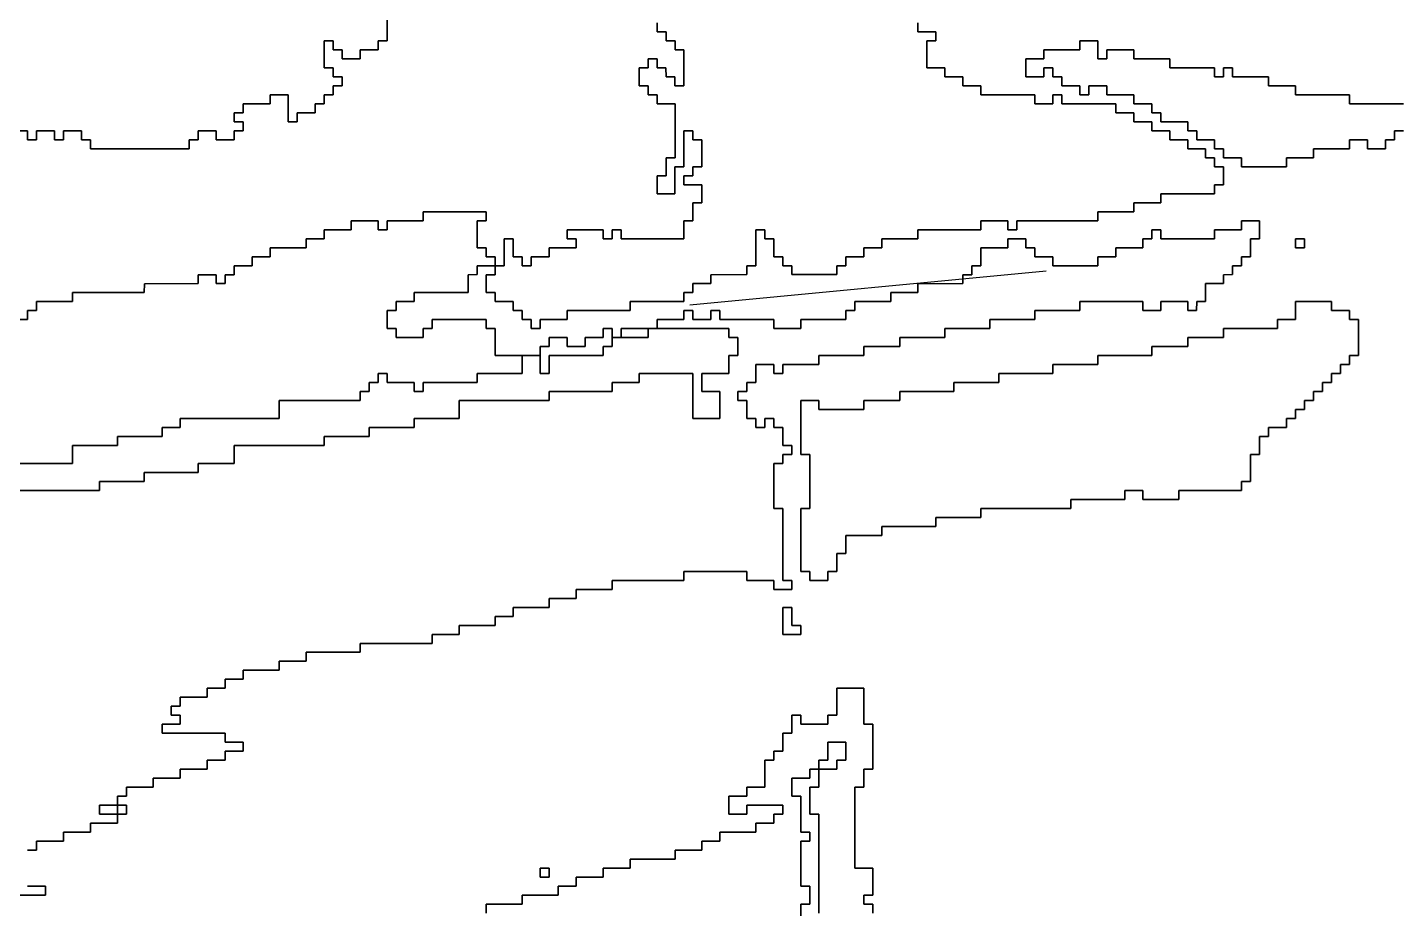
# Model space of a CAD drawing. Header units: metres. Extents: x 553506 to 563855, y 142925 to 150243.
# Drawn here: x 555692 to 555996.7, y 145605 to 145801 of the extents above; entities that cross this region are included whole.
import ezdxf

# ---------------------------------------------------------------- set-up
doc = ezdxf.new("R2010")
doc.units = ezdxf.units.M
doc.layers.add('C-FLOOD_ZONE_3', color=150, linetype='Continuous')
doc.layers.add('C-WATERWAYS', color=5, linetype='Continuous')

msp = doc.modelspace()

# ---------------------------------------------------------------- linework, layer by layer
at = {"layer": 'C-FLOOD_ZONE_3'}
for points in [[(555771.999, 145809.999), (555771.999, 145798.001), (555769.9994, 145798.0006), (555769.999, 145796.001), (555765.9994, 145796.0006), (555765.999, 145794.001), (555762.001, 145794.001), (555762.0006, 145796.0006), (555760.001, 145796.001), (555760.0006, 145798.0006), (555757.9994, 145798.0006), (555757.9994, 145791.9994), (555759.999, 145791.999), (555759.9994, 145789.9994), (555761.999, 145789.999), (555761.999, 145788.001), (555759.9994, 145788.0006), (555759.999, 145786.001), (555757.9994, 145786.0006), (555757.999, 145784.001), (555755.9994, 145784.0006), (555755.999, 145782.001), (555751.9994, 145782.0006), (555751.999, 145780.001), (555750.001, 145780.001), (555750.0006, 145786.0006), (555745.9994, 145786.0006), (555745.999, 145784.001), (555739.9994, 145784.0006), (555739.999, 145782.001), (555737.9994, 145782.0006), (555737.9994, 145779.9994), (555739.999, 145779.999), (555739.999, 145778.001), (555737.9994, 145778.0006), (555737.999, 145776.001), (555734.001, 145776.001), (555734.0006, 145778.0006), (555729.9994, 145778.0006), (555729.999, 145776.001), (555727.9994, 145776.0006), (555727.999, 145774.001), (555706.001, 145774.001), (555706.0006, 145776.0006), (555704.001, 145776.001), (555704.0006, 145778.0006), (555699.9994, 145778.0006), (555699.999, 145776.001), (555698.001, 145776.001), (555698.0006, 145778.0006), (555693.9994, 145778.0006), (555693.999, 145776.001), (555692.001, 145776.001), (555692.0006, 145778.0006), (555690.001, 145778.001)], [(555690.001, 145778.001), (555692.0006, 145778.0006), (555692.001, 145776.001), (555693.999, 145776.001), (555693.9994, 145778.0006), (555698.0006, 145778.0006), (555698.001, 145776.001), (555699.999, 145776.001), (555699.9994, 145778.0006), (555704.0006, 145778.0006), (555704.001, 145776.001), (555706.0006, 145776.0006), (555706.001, 145774.001), (555727.999, 145774.001), (555727.9994, 145776.0006), (555729.999, 145776.001), (555729.9994, 145778.0006), (555734.0006, 145778.0006), (555734.001, 145776.001), (555737.999, 145776.001), (555737.9994, 145778.0006), (555739.999, 145778.001), (555739.999, 145779.999), (555737.9994, 145779.9994), (555737.9994, 145782.0006), (555739.999, 145782.001), (555739.9994, 145784.0006), (555745.999, 145784.001), (555745.9994, 145786.0006), (555750.0006, 145786.0006), (555750.001, 145780.001), (555751.999, 145780.001), (555751.9994, 145782.0006), (555755.999, 145782.001), (555755.9994, 145784.0006), (555757.999, 145784.001), (555757.9994, 145786.0006), (555759.999, 145786.001), (555759.9994, 145788.0006), (555761.999, 145788.001), (555761.999, 145789.999), (555759.9994, 145789.9994), (555759.999, 145791.999), (555757.9994, 145791.9994), (555757.9994, 145798.0006), (555760.0006, 145798.0006), (555760.001, 145796.001), (555762.0006, 145796.0006), (555762.001, 145794.001), (555765.999, 145794.001), (555765.9994, 145796.0006), (555769.999, 145796.001), (555769.9994, 145798.0006), (555771.999, 145798.001), (555771.999, 145809.999)], [(555682.001, 145735.999), (555692.0006, 145735.9994), (555692.001, 145737.999), (555694.0006, 145737.9994), (555694.001, 145739.999), (555702.0006, 145739.9994), (555702.001, 145741.999), (555718.0006, 145741.9994), (555718.001, 145743.999), (555730.0006, 145743.9994), (555730.001, 145745.999), (555733.999, 145745.999), (555733.9994, 145743.9994), (555736.0006, 145743.9994), (555736.001, 145745.999), (555738.0006, 145745.9994), (555738.001, 145747.999), (555742.0006, 145747.9994), (555742.001, 145749.999), (555746.0006, 145749.9994), (555746.001, 145751.999), (555754.0006, 145751.9994), (555754.001, 145753.999), (555758.0006, 145753.9994), (555758.001, 145755.999), (555764.0006, 145755.9994), (555764.001, 145757.999), (555769.999, 145757.999), (555769.9994, 145755.9994), (555772.0006, 145755.9994), (555772.001, 145757.999), (555780.0006, 145757.9994), (555780.001, 145759.999), (555793.999, 145759.999), (555793.999, 145758.001), (555791.9994, 145758.0006), (555791.9994, 145751.9994), (555793.999, 145751.999), (555793.9994, 145749.9994), (555795.999, 145749.999), (555796, 145748), (555798.0006, 145747.9994), (555798.0006, 145747.9994), (555798.001, 145753.999), (555799.999, 145753.999), (555799.9994, 145749.9994), (555801.999, 145749.999), (555801.9994, 145747.9994), (555804.0006, 145747.9994), (555804.001, 145749.999), (555808.0006, 145749.9994), (555808.001, 145751.999), (555814.0006, 145751.9994), (555814.0006, 145754.0006), (555812.001, 145754.001), (555812.001, 145755.999), (555819.999, 145755.999), (555819.9994, 145753.9994), (555822.0006, 145753.9994), (555822.001, 145755.999), (555823.999, 145755.999), (555823.9994, 145753.9994), (555838.0006, 145753.9994), (555838.001, 145757.999), (555840.0006, 145757.9994), (555840.001, 145761.999), (555842.0006, 145761.9994), (555842.0006, 145766.0006), (555838.001, 145766.001), (555838.001, 145767.999), (555840.0006, 145767.9994), (555840.001, 145769.999), (555842.0006, 145769.9994), (555842.0006, 145776.0006), (555840.001, 145776.001), (555840.0006, 145778.0006), (555837.9994, 145778.0006), (555837.999, 145770.001), (555835.9994, 145770.0006), (555835.999, 145764.001), (555832.001, 145764.001), (555832.001, 145767.999), (555834.0006, 145767.9994), (555834.001, 145771.999), (555836.0006, 145771.9994), (555836.0006, 145784.0006), (555832.001, 145784.001), (555832.0006, 145786.0006), (555830.001, 145786.001), (555830.0006, 145788.0006), (555828.001, 145788.001), (555828.001, 145791.999), (555830.0006, 145791.9994), (555830.001, 145793.999), (555831.999, 145793.999), (555831.9994, 145791.9994), (555833.999, 145791.999), (555833.9994, 145789.9994), (555835.999, 145789.999), (555835.9994, 145787.9994), (555838.0006, 145787.9994), (555838.0006, 145796.0006), (555836.001, 145796.001), (555836.0006, 145798.0006), (555834.001, 145798.001), (555834.0006, 145800.0006), (555832.001, 145800.001), (555832.0006, 145802.0006)], [(555832.0006, 145802.0006), (555832.001, 145800.001), (555834.0006, 145800.0006), (555834.001, 145798.001), (555836.0006, 145798.0006), (555836.001, 145796.001), (555838.0006, 145796.0006), (555838.0006, 145787.9994), (555835.9994, 145787.9994), (555835.999, 145789.999), (555833.9994, 145789.9994), (555833.999, 145791.999), (555831.9994, 145791.9994), (555831.999, 145793.999), (555830.001, 145793.999), (555830.0006, 145791.9994), (555828.001, 145791.999), (555828.001, 145788.001), (555830.0006, 145788.0006), (555830.001, 145786.001), (555832.0006, 145786.0006), (555832.001, 145784.001), (555836.0006, 145784.0006), (555836.0006, 145771.9994), (555834.001, 145771.999), (555834.0006, 145767.9994), (555832.001, 145767.999), (555832.001, 145764.001), (555835.999, 145764.001), (555835.9994, 145770.0006), (555837.999, 145770.001), (555837.9994, 145778.0006), (555840.0006, 145778.0006), (555840.001, 145776.001), (555842.0006, 145776.0006), (555842.0006, 145769.9994), (555840.001, 145769.999), (555840.0006, 145767.9994), (555838.001, 145767.999), (555838.001, 145766.001), (555842.0006, 145766.0006), (555842.0006, 145761.9994), (555840.001, 145761.999), (555840.0006, 145757.9994), (555838.001, 145757.999), (555838.0006, 145753.9994), (555823.9994, 145753.9994), (555823.999, 145755.999), (555822.001, 145755.999), (555822.0006, 145753.9994), (555819.9994, 145753.9994), (555819.999, 145755.999), (555812.001, 145755.999), (555812.001, 145754.001), (555814.0006, 145754.0006), (555814.0006, 145751.9994), (555808.001, 145751.999), (555808.0006, 145749.9994), (555804.001, 145749.999), (555804.0006, 145747.9994), (555801.9994, 145747.9994), (555801.999, 145749.999), (555799.9994, 145749.9994), (555799.999, 145753.999), (555798.001, 145753.999), (555798.0006, 145747.9994), (555796, 145748), (555795.999, 145749.999), (555793.9994, 145749.9994), (555793.999, 145751.999), (555791.9994, 145751.9994), (555791.9994, 145758.0006), (555793.999, 145758.001), (555793.999, 145759.999), (555780.001, 145759.999), (555780.0006, 145757.9994), (555772.001, 145757.999), (555772.0006, 145755.9994), (555769.9994, 145755.9994), (555769.999, 145757.999), (555764.001, 145757.999), (555764.0006, 145755.9994), (555758.001, 145755.999), (555758.0006, 145753.9994), (555754.001, 145753.999), (555754.0006, 145751.9994), (555746.001, 145751.999), (555746.0006, 145749.9994), (555742.001, 145749.999), (555742.0006, 145747.9994), (555738.001, 145747.999), (555738.0006, 145745.9994), (555736.001, 145745.999), (555736.0006, 145743.9994), (555733.9994, 145743.9994), (555733.999, 145745.999), (555730.001, 145745.999), (555730.0006, 145743.9994), (555718.001, 145743.999), (555718.0006, 145741.9994), (555702.001, 145741.999), (555702.0006, 145739.9994), (555694.001, 145739.999), (555694.0006, 145737.9994), (555692.001, 145737.999), (555692.0006, 145735.9994), (555682.001, 145735.999)], [(555889.999, 145801.999), (555889.9994, 145799.9994), (555893.999, 145799.999), (555893.999, 145798.001), (555891.9994, 145798.0006), (555891.9994, 145791.9994), (555894, 145791.999), (555895.999, 145791.999), (555895.9994, 145789.9994), (555899.999, 145789.999), (555899.9994, 145787.9994), (555902, 145787.999), (555903.999, 145787.999), (555903.9994, 145785.9994), (555914, 145785.999), (555915.999, 145785.999), (555915.9994, 145783.9994), (555920.0006, 145783.9994), (555920.001, 145785.999), (555921.999, 145785.999), (555921.9994, 145783.9994), (555924, 145783.999), (555926, 145783.999), (555932, 145783.999), (555933.999, 145783.999), (555933.9994, 145781.9994), (555936, 145781.999), (555937.999, 145781.999), (555937.9994, 145779.9994), (555940, 145779.999), (555941.999, 145779.999), (555941.9994, 145777.9994), (555944, 145777.999), (555945.999, 145777.999), (555945.9994, 145775.9994), (555948, 145775.999), (555949.999, 145775.999), (555949.9994, 145773.9994), (555952, 145773.999), (555953.999, 145773.999), (555953.9994, 145771.9994), (555955.999, 145771.999), (555955.9994, 145769.9994), (555957.999, 145769.999), (555957.999, 145766.001), (555955.9994, 145766.0006), (555955.999, 145764.001), (555954, 145764.001), (555950, 145764.001), (555943.9994, 145764.0006), (555943.999, 145762.001), (555942, 145762.001), (555940, 145762.001), (555937.9994, 145762.0006), (555937.999, 145760.001), (555934, 145760.001), (555932, 145760.001), (555929.9994, 145760.0006), (555929.999, 145758.001), (555928, 145758.001), (555924, 145758.001), (555911.9994, 145758.0006), (555911.999, 145756.001), (555910.001, 145756.001), (555910.0006, 145758.0006), (555903.9994, 145758.0006), (555903.999, 145756.001), (555900, 145756.001), (555889.9994, 145756.0006), (555889.999, 145754.001), (555886, 145754.001), (555881.9994, 145754.0006), (555881.999, 145752.001), (555880, 145752.001), (555877.9994, 145752.0006), (555877.999, 145750.001), (555876, 145750.001), (555873.9994, 145750.0006), (555873.999, 145748.001), (555871.9994, 145748.0006), (555871.999, 145746.001), (555862.001, 145746.001), (555862.0006, 145748.0006), (555860.001, 145748.001), (555860.0006, 145750.0006), (555858.001, 145750.001), (555858.001, 145752), (555858.0006, 145754.0006), (555856.001, 145754.001), (555856.0006, 145756.0006), (555853.9994, 145756.0006), (555853.999, 145752), (555853.999, 145748.001), (555851.9994, 145748.0006), (555851.999, 145746.001), (555843.9994, 145746.0006), (555843.999, 145744.001), (555842, 145744.001), (555839.9994, 145744.0006), (555839.999, 145742.001), (555837.9994, 145742.0006), (555837.999, 145740.001), (555825.9994, 145740.0006), (555825.999, 145738.001), (555824, 145738.001), (555818, 145738.001), (555814, 145738.001), (555811.9994, 145738.0006), (555811.999, 145736.001), (555805.9994, 145736.0006), (555805.999, 145734.001), (555804.001, 145734.001), (555804.0006, 145736.0006), (555802.001, 145736.001), (555802.0006, 145738.0006), (555800.001, 145738.001), (555800.0006, 145740.0006), (555796.001, 145740.001), (555796.0006, 145742.0006), (555794.001, 145742.001), (555794.001, 145745.999), (555796.0006, 145745.9994), (555796, 145748), (555791.9994, 145748.0006), (555791.999, 145746.001), (555789.9994, 145746.0006), (555789.999, 145742.001), (555788, 145742.001), (555786, 145742.001), (555782, 145742.001), (555777.9994, 145742.0006), (555777.999, 145740.001), (555776, 145740.001), (555773.9994, 145740.0006), (555773.999, 145738.001), (555771.9994, 145738.0006), (555771.9994, 145733.9994), (555773.999, 145733.999), (555773.9994, 145731.9994), (555780.0006, 145731.9994), (555780.001, 145733.999), (555782.0006, 145733.9994), (555782.001, 145735.999), (555790, 145735.999), (555793.999, 145735.999), (555793.9994, 145733.9994), (555795.999, 145733.999), (555795.9994, 145727.9994), (555800, 145727.999), (555802, 145727.999), (555802, 145724), (555800, 145724), (555792, 145724), (555792, 145722), (555780, 145722), (555780, 145720), (555778, 145720), (555778, 145722), (555772, 145722), (555772, 145724), (555770, 145724), (555770, 145722), (555768, 145722), (555768, 145720), (555766, 145720), (555766, 145718), (555750, 145718), (555748, 145718), (555748, 145714), (555742, 145714), (555726, 145714), (555726, 145712), (555722, 145712), (555722, 145710), (555716, 145710), (555712, 145710), (555712, 145708), (555706, 145708), (555702, 145708), (555702, 145704), (555696, 145704), (555688, 145704)], [(555692, 145618.001), (555693.999, 145618.001), (555693.9994, 145620.0006), (555696, 145620.001), (555699.999, 145620.001), (555699.9994, 145622.0006), (555705.999, 145622.001), (555705.9994, 145624.0006), (555711.999, 145624.001), (555712, 145626), (555713.999, 145626.001), (555713.999, 145627.999), (555712, 145628), (555711.9994, 145630.0006), (555713.999, 145630.001), (555713.9994, 145632.0006), (555719.999, 145632.001), (555719.9994, 145634.0006), (555725.999, 145634.001), (555725.9994, 145636.0006), (555731.999, 145636.001), (555731.9994, 145638.0006), (555735.999, 145638.001), (555735.9994, 145640.0006), (555739.999, 145640.001), (555739.999, 145641.999), (555735.9994, 145641.9994), (555735.999, 145643.999), (555721.9994, 145643.9994), (555721.9994, 145646.0006), (555725.999, 145646.001), (555725.999, 145647.999), (555723.9994, 145647.9994), (555723.9994, 145650.0006), (555725.999, 145650.001), (555725.9994, 145652.0006), (555731.999, 145652.001), (555731.9994, 145654.0006), (555735.999, 145654.001), (555735.9994, 145656.0006), (555739.999, 145656.001), (555739.9994, 145658.0006), (555747.999, 145658.001), (555747.9994, 145660.0006), (555753.999, 145660.001), (555753.9994, 145662.0006), (555765.999, 145662.001), (555765.9994, 145664.0006), (555781.999, 145664.001), (555781.9994, 145666.0006), (555787.999, 145666.001), (555787.9994, 145668.0006), (555795.999, 145668.001), (555795.9994, 145670.0006), (555799.999, 145670.001), (555799.9994, 145672.0006), (555807.999, 145672.001), (555807.9994, 145674.0006), (555813.999, 145674.001), (555813.9994, 145676.0006), (555821.999, 145676.001), (555821.9994, 145678.0006), (555837.999, 145678.001), (555837.9994, 145680.0006), (555852.0006, 145680.0006), (555852.001, 145678.001), (555858.0006, 145678.0006), (555858.001, 145676.001), (555860, 145676.001), (555861.999, 145676.001), (555861.999, 145677.999), (555859.9994, 145677.9994), (555859.999, 145684), (555859.999, 145688), (555859.999, 145693.999), (555857.9994, 145693.9994), (555857.9994, 145704.0006), (555859.999, 145704.001), (555859.9994, 145706.0006), (555861.999, 145706.001), (555861.999, 145707.999), (555859.9994, 145707.9994), (555859.999, 145711.999), (555857.9994, 145711.9994), (555857.999, 145713.999), (555856.001, 145713.999), (555856.0006, 145711.9994), (555853.9994, 145711.9994), (555853.999, 145713.999), (555851.9994, 145713.9994), (555851.999, 145717.999), (555849.9994, 145717.9994), (555849.9994, 145720.0006), (555851.999, 145720.001), (555851.9994, 145722.0006), (555853.999, 145722.001), (555853.9994, 145726.0006), (555858.0006, 145726.0006), (555858.001, 145724.001), (555859.999, 145724.001), (555859.9994, 145726.0006), (555867.999, 145726.001), (555867.9994, 145728.0006), (555877.999, 145728.001), (555877.9994, 145730.0006), (555885.999, 145730.001), (555885.9994, 145732.0006), (555895.999, 145732.001), (555895.9994, 145734.0006), (555904, 145734.001), (555905.999, 145734.001), (555905.9994, 145736.0006), (555915.999, 145736.001), (555915.9994, 145738.0006), (555922, 145738.001), (555925.999, 145738.001), (555925.9994, 145740.0006), (555940.0006, 145740.0006), (555940.001, 145738.001), (555943.999, 145738.001), (555943.9994, 145740.0006), (555950.0006, 145740.0006), (555950.001, 145738.001), (555951.999, 145738.001), (555951.9994, 145740.0006), (555953.999, 145740.001), (555953.999, 145742), (555953.9994, 145744.0006), (555957.999, 145744.001), (555957.9994, 145746.0006), (555959.999, 145746.001), (555959.9994, 145748.0006), (555961.999, 145748.001), (555961.9994, 145750.0006), (555963.999, 145750.001), (555963.999, 145752), (555963.9994, 145754.0006), (555965.999, 145754.001), (555965.999, 145757.999), (555962.001, 145757.999), (555962.0006, 145755.9994), (555958, 145755.999), (555956.001, 145755.999), (555956.0006, 145753.9994), (555954, 145753.999), (555952, 145753.999), (555948, 145753.999), (555943.9994, 145753.9994), (555943.999, 145755.999), (555942.001, 145755.999), (555942.0006, 145753.9994), (555940.001, 145753.999), (555940.0006, 145751.9994), (555938, 145751.999), (555934.001, 145751.999), (555934.0006, 145749.9994), (555932, 145749.999), (555930.001, 145749.999), (555930.0006, 145747.9994), (555924, 145747.999), (555922, 145747.999), (555919.9994, 145747.9994), (555919.999, 145749.999), (555915.9994, 145749.9994), (555915.999, 145751.999), (555913.9994, 145751.9994), (555913.999, 145753.999), (555910.001, 145753.999), (555910.0006, 145751.9994), (555906, 145751.999), (555904.001, 145751.999), (555904.001, 145750), (555904.0006, 145747.9994), (555902.001, 145747.999), (555902.0006, 145745.9994), (555900.001, 145745.999), (555900.0006, 145743.9994), (555890.001, 145743.999), (555890.0006, 145741.9994), (555884.001, 145741.999), (555884.0006, 145739.9994), (555878, 145739.999), (555876.001, 145739.999), (555876.0006, 145737.9994), (555874.001, 145737.999), (555874.0006, 145735.9994), (555866, 145735.999), (555864.001, 145735.999), (555864.0006, 145733.9994), (555857.9994, 145733.9994), (555857.999, 145735.999), (555845.9994, 145735.9994), (555845.999, 145737.999), (555844.001, 145737.999), (555844.0006, 145735.9994), (555839.9994, 145735.9994), (555839.999, 145737.999), (555838.001, 145737.999), (555838.0006, 145735.9994), (555832.001, 145735.999), (555832.001, 145734), (555830, 145733.9995), (555828, 145733.999), (555824.001, 145733.999), (555824.001, 145732), (555821.9994, 145731.9994), (555821.999, 145733.999), (555820.001, 145733.999), (555820.0006, 145731.9994), (555818, 145731.999), (555816.001, 145731.999), (555816.0006, 145729.9994), (555811.9994, 145729.9994), (555811.999, 145731.999), (555808.001, 145731.999), (555808.0006, 145729.9994), (555806.001, 145729.999), (555806.0006, 145727.9994), (555802, 145727.9995), (555800, 145727.999), (555795.9994, 145727.9994), (555795.999, 145733.999), (555793.9994, 145733.9994), (555793.999, 145735.999), (555790, 145735.999), (555782.001, 145735.999), (555782.0006, 145733.9994), (555780.001, 145733.999), (555780.0006, 145731.9994), (555773.9994, 145731.9994), (555773.999, 145733.999), (555771.9994, 145733.9994), (555771.9994, 145738.0006), (555773.999, 145738.001), (555773.9994, 145740.0006), (555776, 145740.001), (555777.999, 145740.001), (555777.9994, 145742.0006), (555782, 145742.001), (555786, 145742.001), (555788, 145742.001), (555789.999, 145742.001), (555789.9994, 145746.0006), (555791.999, 145746.001), (555791.9994, 145748.0006), (555796, 145748), (555796.0006, 145745.9994), (555794.001, 145745.999), (555794.001, 145742.001), (555796.0006, 145742.0006), (555796.001, 145740.001), (555800.0006, 145740.0006), (555800.001, 145738.001), (555802.0006, 145738.0006), (555802.001, 145736.001), (555804.0006, 145736.0006), (555804.001, 145734.001), (555805.999, 145734.001), (555805.9994, 145736.0006), (555811.999, 145736.001), (555811.9994, 145738.0006), (555814, 145738.001), (555818, 145738.001), (555824, 145738.001), (555825.999, 145738.001), (555825.9994, 145740.0006), (555837.999, 145740.001), (555837.9994, 145742.0006), (555839.999, 145742.001), (555839.9994, 145744.0006), (555842, 145744.001), (555843.999, 145744.001), (555843.9994, 145746.0006), (555851.999, 145746.001), (555851.9994, 145748.0006), (555853.999, 145748.001), (555853.999, 145752), (555853.9994, 145756.0006), (555856.0006, 145756.0006), (555856.001, 145754.001), (555858.0006, 145754.0006), (555858.001, 145752), (555858.001, 145750.001), (555860.0006, 145750.0006), (555860.001, 145748.001), (555862.0006, 145748.0006), (555862.001, 145746.001), (555871.999, 145746.001), (555871.9994, 145748.0006), (555873.999, 145748.001), (555873.9994, 145750.0006), (555876, 145750.001), (555877.999, 145750.001), (555877.9994, 145752.0006), (555880, 145752.001), (555881.999, 145752.001), (555881.9994, 145754.0006), (555886, 145754.001), (555889.999, 145754.001), (555889.9994, 145756.0006), (555900, 145756.001), (555903.999, 145756.001), (555903.9994, 145758.0006), (555910.0006, 145758.0006), (555910.001, 145756.001), (555911.999, 145756.001), (555911.9994, 145758.0006), (555924, 145758.001), (555928, 145758.001), (555929.999, 145758.001), (555929.9994, 145760.0006), (555932, 145760.001), (555934, 145760.001), (555937.999, 145760.001), (555937.9994, 145762.0006), (555940, 145762.001), (555942, 145762.001), (555943.999, 145762.001), (555943.9994, 145764.0006), (555950, 145764.001), (555954, 145764.001), (555955.999, 145764.001), (555955.9994, 145766.0006), (555957.999, 145766.001), (555957.999, 145769.999), (555955.9994, 145769.9994), (555955.999, 145771.999), (555953.9994, 145771.9994), (555953.999, 145773.999), (555952, 145773.999), (555949.9994, 145773.9994), (555949.999, 145775.999), (555948, 145775.999), (555945.9994, 145775.9994), (555945.999, 145777.999), (555944, 145777.999), (555941.9994, 145777.9994), (555941.999, 145779.999), (555940, 145779.999), (555937.9994, 145779.9994), (555937.999, 145781.999), (555936, 145781.999), (555933.9994, 145781.9994), (555933.999, 145783.999), (555932, 145783.999), (555926, 145783.999), (555924, 145783.999), (555921.9994, 145783.9994), (555921.999, 145785.999), (555920.001, 145785.999), (555920.0006, 145783.9994), (555915.9994, 145783.9994), (555915.999, 145785.999), (555914, 145785.999), (555903.9994, 145785.9994), (555903.999, 145787.999), (555902, 145787.999), (555899.9994, 145787.9994), (555899.999, 145789.999), (555895.9994, 145789.9994), (555895.999, 145791.999), (555894, 145791.999), (555891.9994, 145791.9994), (555891.9994, 145798.0006), (555893.999, 145798.001), (555893.999, 145799.999), (555889.9994, 145799.9994), (555889.999, 145801.999)], [(555997.999, 145778.001), (555995.9994, 145778.0006), (555995.999, 145776.001), (555993.9994, 145776.0006), (555993.999, 145774.001), (555992, 145774.001), (555990.001, 145774.001), (555990.0006, 145776.0006), (555985.9994, 145776.0006), (555985.999, 145774.001), (555977.9994, 145774.0006), (555977.999, 145772.001), (555971.9994, 145772.0006), (555971.999, 145770.001), (555962.001, 145770.001), (555962.0006, 145772.0006), (555960, 145772.001), (555958.001, 145772.001), (555958.0006, 145774.0006), (555956.001, 145774.001), (555956.0006, 145776.0006), (555954, 145776.001), (555952.001, 145776.001), (555952.0006, 145778.0006), (555950.001, 145778.001), (555950.0006, 145780.0006), (555948, 145780.001), (555944.001, 145780.001), (555944.0006, 145782.0006), (555942.001, 145782.001), (555942.0006, 145784.0006), (555940, 145784.001), (555938.001, 145784.001), (555938.0006, 145786.0006), (555936, 145786.001), (555932.001, 145786.001), (555932.0006, 145788.0006), (555927.9994, 145788.0006), (555927.999, 145786.001), (555926.001, 145786.001), (555926.0006, 145788.0006), (555922.001, 145788.001), (555922.0006, 145790.0006), (555922.0006, 145790.0006), (555920.001, 145790.001), (555920.0006, 145792.0006), (555917.9994, 145792.0006), (555917.999, 145790.001), (555914.001, 145790.001), (555914.001, 145793.999), (555918.0006, 145793.9994), (555918.001, 145795.999), (555920, 145795.999), (555926.0006, 145795.9994), (555926.001, 145797.999), (555929.999, 145797.999), (555929.9994, 145793.9994), (555932.0006, 145793.9994), (555932.001, 145795.999), (555937.999, 145795.999), (555937.9994, 145793.9994), (555945.999, 145793.999), (555945.9994, 145791.9994), (555955.999, 145791.999), (555955.9994, 145789.9994), (555958.0006, 145789.9994), (555958.001, 145791.999), (555959.999, 145791.999), (555959.9994, 145789.9994), (555967.999, 145789.999), (555967.9994, 145787.9994), (555973.999, 145787.999), (555973.9994, 145785.9994), (555985.999, 145785.999), (555985.9994, 145783.9994), (555997.999, 145783.999)], [(555997.999, 145783.999), (555985.9994, 145783.9994), (555985.999, 145785.999), (555973.9994, 145785.9994), (555973.999, 145787.999), (555967.9994, 145787.9994), (555967.999, 145789.999), (555959.9994, 145789.9994), (555959.999, 145791.999), (555958.001, 145791.999), (555958.0006, 145789.9994), (555955.9994, 145789.9994), (555955.999, 145791.999), (555945.9994, 145791.9994), (555945.999, 145793.999), (555937.9994, 145793.9994), (555937.999, 145795.999), (555932.001, 145795.999), (555932.0006, 145793.9994), (555929.9994, 145793.9994), (555929.999, 145797.999), (555926.001, 145797.999), (555926.0006, 145795.9994), (555920, 145795.999), (555918.001, 145795.999), (555918.0006, 145793.9994), (555914.001, 145793.999), (555914.001, 145790.001), (555914.001, 145790.001), (555917.999, 145790.001), (555917.9994, 145792.0006), (555920.0006, 145792.0006), (555920.001, 145790.001), (555922.0006, 145790.0006), (555922.001, 145788.001), (555926.0006, 145788.0006), (555926.001, 145786.001), (555927.999, 145786.001), (555927.9994, 145788.0006), (555932.0006, 145788.0006), (555932.001, 145786.001), (555936, 145786.001), (555938.0006, 145786.0006), (555938.001, 145784.001), (555940, 145784.001), (555942.0006, 145784.0006), (555942.001, 145782.001), (555944.0006, 145782.0006), (555944.001, 145780.001), (555948, 145780.001), (555950.0006, 145780.0006), (555950.001, 145778.001), (555952.0006, 145778.0006), (555952.001, 145776.001), (555954, 145776.001), (555956.0006, 145776.0006), (555956.001, 145774.001), (555958.0006, 145774.0006), (555958.001, 145772.001), (555960, 145772.001), (555962.0006, 145772.0006), (555962.001, 145770.001), (555971.999, 145770.001), (555971.9994, 145772.0006), (555977.999, 145772.001), (555977.9994, 145774.0006), (555985.999, 145774.001), (555985.9994, 145776.0006), (555990.0006, 145776.0006), (555990.001, 145774.001), (555992, 145774.001), (555993.999, 145774.001), (555993.9994, 145776.0006), (555995.999, 145776.001), (555995.9994, 145778.0006), (555997.999, 145778.001)], [(555688, 145698), (555708, 145698), (555708, 145700), (555718, 145700), (555718, 145702), (555730, 145702), (555730, 145704), (555738, 145704), (555738, 145708), (555758, 145708), (555758, 145710), (555768, 145710), (555768, 145712), (555778, 145712), (555778, 145714), (555788, 145714), (555788, 145718), (555808, 145718), (555808, 145720), (555822, 145720), (555822, 145722), (555828, 145722), (555828, 145724), (555840, 145724), (555840, 145714), (555846, 145714), (555846, 145720), (555842, 145720), (555842, 145724), (555848, 145724), (555848, 145728), (555850, 145728), (555850, 145732), (555848, 145732), (555848, 145734), (555832.001, 145734), (555832.001, 145735.999), (555838.0006, 145735.9994), (555838.001, 145737.999), (555839.999, 145737.999), (555839.9994, 145735.9994), (555844.0006, 145735.9994), (555844.001, 145737.999), (555845.999, 145737.999), (555845.9994, 145735.9994), (555857.999, 145735.999), (555857.9994, 145733.9994), (555864.0006, 145733.9994), (555864.001, 145735.999), (555866, 145735.999), (555874.0006, 145735.9994), (555874.001, 145737.999), (555876.0006, 145737.9994), (555876.001, 145739.999), (555878, 145739.999), (555884.0006, 145739.9994), (555884.001, 145741.999), (555890.0006, 145741.9994), (555890.001, 145743.999), (555900.0006, 145743.9994), (555900.001, 145745.999), (555902.0006, 145745.9994), (555902.001, 145747.999), (555904.0006, 145747.9994), (555904.001, 145750), (555904.001, 145751.999), (555906, 145751.999), (555910.0006, 145751.9994), (555910.001, 145753.999), (555913.999, 145753.999), (555913.9994, 145751.9994), (555915.999, 145751.999), (555915.9994, 145749.9994), (555919.999, 145749.999), (555919.9994, 145747.9994), (555922, 145747.999), (555924, 145747.999), (555930.0006, 145747.9994), (555930.001, 145749.999), (555932, 145749.999), (555934.0006, 145749.9994), (555934.001, 145751.999), (555938, 145751.999), (555940.0006, 145751.9994), (555940.001, 145753.999), (555942.0006, 145753.9994), (555942.001, 145755.999), (555943.999, 145755.999), (555943.9994, 145753.9994), (555948, 145753.999), (555952, 145753.999), (555954, 145753.999), (555956.0006, 145753.9994), (555956.001, 145755.999), (555958, 145755.999), (555962.0006, 145755.9994), (555962.001, 145757.999), (555965.999, 145757.999), (555965.999, 145754.001), (555963.9994, 145754.0006), (555963.999, 145752), (555963.999, 145750.001), (555961.9994, 145750.0006), (555961.999, 145748.001), (555959.9994, 145748.0006), (555959.999, 145746.001), (555957.9994, 145746.0006), (555957.999, 145744.001), (555953.9994, 145744.0006), (555953.999, 145742), (555953.999, 145740.001), (555951.9994, 145740.0006), (555951.999, 145738.001), (555950.001, 145738.001), (555950.0006, 145740.0006), (555943.9994, 145740.0006), (555943.999, 145738.001), (555940.001, 145738.001), (555940.0006, 145740.0006), (555925.9994, 145740.0006), (555925.999, 145738.001), (555922, 145738.001), (555915.9994, 145738.0006), (555915.999, 145736.001), (555905.9994, 145736.0006), (555905.999, 145734.001), (555904, 145734.001), (555895.9994, 145734.0006), (555895.999, 145732.001), (555885.9994, 145732.0006), (555885.999, 145730.001), (555877.9994, 145730.0006), (555877.999, 145728.001), (555867.9994, 145728.0006), (555867.999, 145726.001), (555859.9994, 145726.0006), (555859.999, 145724.001), (555858.001, 145724.001), (555858.0006, 145726.0006), (555853.9994, 145726.0006), (555853.999, 145722.001), (555851.9994, 145722.0006), (555851.999, 145720.001), (555849.9994, 145720.0006), (555849.9994, 145717.9994), (555851.999, 145717.999), (555851.9994, 145713.9994), (555853.999, 145713.999), (555853.9994, 145711.9994), (555856.0006, 145711.9994), (555856.001, 145713.999), (555857.999, 145713.999), (555857.9994, 145711.9994), (555859.999, 145711.999), (555859.9994, 145707.9994), (555861.999, 145707.999), (555861.999, 145706.001), (555859.9994, 145706.0006), (555859.999, 145704.001), (555857.9994, 145704.0006), (555857.9994, 145693.9994), (555859.999, 145693.999), (555859.999, 145688), (555859.999, 145684), (555859.9994, 145677.9994), (555861.999, 145677.999), (555861.999, 145676.001), (555860, 145676.001), (555858.001, 145676.001), (555858.0006, 145678.0006), (555852.001, 145678.001), (555852.0006, 145680.0006), (555837.9994, 145680.0006), (555837.999, 145678.001), (555821.9994, 145678.0006), (555821.999, 145676.001), (555813.9994, 145676.0006), (555813.999, 145674.001), (555807.9994, 145674.0006), (555807.999, 145672.001), (555799.9994, 145672.0006), (555799.999, 145670.001), (555795.9994, 145670.0006), (555795.999, 145668.001), (555787.9994, 145668.0006), (555787.999, 145666.001), (555781.9994, 145666.0006), (555781.999, 145664.001), (555765.9994, 145664.0006), (555765.999, 145662.001), (555753.9994, 145662.0006), (555753.999, 145660.001), (555747.9994, 145660.0006), (555747.999, 145658.001), (555739.9994, 145658.0006), (555739.999, 145656.001), (555735.9994, 145656.0006), (555735.999, 145654.001), (555731.9994, 145654.0006), (555731.999, 145652.001), (555725.9994, 145652.0006), (555725.999, 145650.001), (555723.9994, 145650.0006), (555723.9994, 145647.9994), (555725.999, 145647.999), (555725.999, 145646.001), (555721.9994, 145646.0006), (555721.9994, 145643.9994), (555735.999, 145643.999), (555735.9994, 145641.9994), (555739.999, 145641.999), (555739.999, 145640.001), (555735.9994, 145640.0006), (555735.999, 145638.001), (555731.9994, 145638.0006), (555731.999, 145636.001), (555725.9994, 145636.0006), (555725.999, 145634.001), (555719.9994, 145634.0006), (555719.999, 145632.001), (555713.9994, 145632.0006), (555713.999, 145630.001), (555711.9994, 145630.0006), (555712, 145628), (555707.9994, 145628.0006), (555707.9994, 145625.9994), (555712, 145626), (555711.999, 145624.001), (555705.9994, 145624.0006), (555705.999, 145622.001), (555699.9994, 145622.0006), (555699.999, 145620.001), (555696, 145620.001), (555693.9994, 145620.0006), (555693.999, 145618.001), (555692, 145618.001)], [(555688, 145704), (555696, 145704), (555702, 145704), (555702, 145708), (555706, 145708), (555712, 145708), (555712, 145710), (555716, 145710), (555722, 145710), (555722, 145712), (555726, 145712), (555726, 145714), (555742, 145714), (555748, 145714), (555748, 145718), (555750, 145718), (555766, 145718), (555766, 145720), (555768, 145720), (555768, 145722), (555770, 145722), (555770, 145724), (555772, 145724), (555772, 145722), (555778, 145722), (555778, 145720), (555780, 145720), (555780, 145722), (555792, 145722), (555792, 145724), (555800, 145724), (555802, 145724), (555802, 145727.999), (555806, 145727.999), (555806, 145724), (555808, 145724), (555808, 145728), (555820, 145728), (555820, 145730), (555822, 145730), (555822, 145731.999), (555824.0006, 145731.9994), (555828, 145732), (555830, 145732), (555830, 145733.999), (555832.0006, 145733.9994), (555848, 145734), (555848, 145732), (555850, 145732), (555850, 145728), (555848, 145728), (555848, 145724), (555842, 145724), (555842, 145720), (555846, 145720), (555846, 145714), (555840, 145714), (555840, 145724), (555828, 145724), (555828, 145722), (555822, 145722), (555822, 145720), (555808, 145720), (555808, 145718), (555788, 145718), (555788, 145714), (555778, 145714), (555778, 145712), (555768, 145712), (555768, 145710), (555758, 145710), (555758, 145708), (555738, 145708), (555738, 145704), (555730, 145704), (555730, 145702), (555718, 145702), (555718, 145700), (555708, 145700), (555708, 145698), (555688, 145698)], [(555794.0006, 145603.9994), (555794.001, 145605.999), (555796, 145605.999), (555798, 145605.999), (555802.0006, 145605.9994), (555802.001, 145607.999), (555808, 145607.999), (555810.0006, 145607.9994), (555810.001, 145609.999), (555812, 145609.999), (555814.0006, 145609.9994), (555814.001, 145611.999), (555820.0006, 145611.9994), (555820.001, 145613.999), (555824, 145613.999), (555826.0006, 145613.9994), (555826.001, 145615.999), (555834, 145615.999), (555836.0006, 145615.9994), (555836.001, 145617.999), (555838, 145617.999), (555842.0006, 145617.9994), (555842.001, 145619.999), (555846.0006, 145619.9994), (555846.001, 145621.999), (555850, 145621.999), (555854.0006, 145621.9994), (555854.001, 145623.999), (555856, 145623.999), (555858.0006, 145623.9994), (555858.001, 145625.999), (555860.0006, 145625.9994), (555860.0006, 145628.0006), (555858, 145628.001), (555856, 145628.001), (555854, 145628.001), (555851.9994, 145628.0006), (555851.999, 145626.001), (555850, 145626.001), (555848.001, 145626.001), (555848.001, 145629.999), (555852.0006, 145629.9994), (555852.001, 145631.999), (555856.0006, 145631.9994), (555856.001, 145637.999), (555858.0006, 145637.9994), (555858.001, 145639.999), (555860.0006, 145639.9994), (555860.001, 145643.999), (555862.0006, 145643.9994), (555862.001, 145647.999), (555863.999, 145647.999), (555863.9994, 145645.9994), (555870.0006, 145645.9994), (555870.001, 145647.999), (555872.0006, 145647.9994), (555872.001, 145653.999), (555877.999, 145653.999), (555877.9994, 145645.9994), (555879.999, 145645.999), (555879.999, 145638), (555879.999, 145636.001), (555877.9994, 145636.0006), (555877.999, 145632.001), (555875.9994, 145632.0006), (555875.999, 145628), (555875.9994, 145613.9994), (555878, 145613.999), (555879.999, 145613.999), (555879.999, 145610), (555879.999, 145608.001), (555877.9994, 145608.0006), (555877.9994, 145605.9994), (555879.999, 145605.999), (555879.999, 145604.001)], [(555879.999, 145604.001), (555879.999, 145605.999), (555877.9994, 145605.9994), (555877.9994, 145608.0006), (555879.999, 145608.001), (555879.999, 145610), (555879.999, 145613.999), (555878, 145613.999), (555875.9994, 145613.9994), (555875.999, 145628), (555875.9994, 145632.0006), (555877.999, 145632.001), (555877.9994, 145636.0006), (555879.999, 145636.001), (555879.999, 145638), (555879.999, 145645.999), (555877.9994, 145645.9994), (555877.999, 145653.999), (555872.001, 145653.999), (555872.0006, 145647.9994), (555870.001, 145647.999), (555870.0006, 145645.9994), (555863.9994, 145645.9994), (555863.999, 145647.999), (555862.001, 145647.999), (555862.0006, 145643.9994), (555860.001, 145643.999), (555860.0006, 145639.9994), (555858.001, 145639.999), (555858.0006, 145637.9994), (555856.001, 145637.999), (555856.0006, 145631.9994), (555852.001, 145631.999), (555852.0006, 145629.9994), (555848.001, 145629.999), (555848.001, 145626.001), (555850, 145626.001), (555851.999, 145626.001), (555851.9994, 145628.0006), (555854, 145628.001), (555856, 145628.001), (555858, 145628.001), (555860.0006, 145628.0006), (555860.0006, 145625.9994), (555858.001, 145625.999), (555858.0006, 145623.9994), (555856, 145623.999), (555854.001, 145623.999), (555854.0006, 145621.9994), (555850, 145621.999), (555846.001, 145621.999), (555846.0006, 145619.9994), (555842.001, 145619.999), (555842.0006, 145617.9994), (555838, 145617.999), (555836.001, 145617.999), (555836.0006, 145615.9994), (555834, 145615.999), (555826.001, 145615.999), (555826.0006, 145613.9994), (555824, 145613.999), (555820.001, 145613.999), (555820.0006, 145611.9994), (555814.001, 145611.999), (555814.0006, 145609.9994), (555812, 145609.999), (555810.001, 145609.999), (555810.0006, 145607.9994), (555808, 145607.999), (555802.001, 145607.999), (555802.0006, 145605.9994), (555798, 145605.999), (555796, 145605.999), (555794.001, 145605.999), (555794.0006, 145603.9994)], [(555868.001, 145604), (555868.001, 145612), (555868.001, 145620), (555868.001, 145622), (555868.001, 145624), (555868.0006, 145626.0006), (555866.001, 145626.001), (555866.001, 145631.999), (555868.0006, 145631.9994), (555868.001, 145634), (555868, 145636), (555865.9994, 145636.0006), (555865.999, 145634.001), (555864, 145634.001), (555861.9994, 145634.0006), (555861.9994, 145629.9994), (555863.999, 145629.999), (555863.999, 145626), (555863.9994, 145621.9994), (555865.999, 145621.999), (555865.999, 145620.001), (555863.9994, 145620.0006), (555863.9994, 145609.9994), (555865.999, 145609.999), (555865.999, 145606.001), (555863.9994, 145606.0006), (555863.9994, 145601.9994)], [(555863.9994, 145601.9994), (555863.9994, 145606.0006), (555865.999, 145606.001), (555865.999, 145609.999), (555863.9994, 145609.9994), (555863.9994, 145620.0006), (555865.999, 145620.001), (555865.999, 145621.999), (555863.9994, 145621.9994), (555863.999, 145626), (555863.999, 145629.999), (555861.9994, 145629.9994), (555861.9994, 145634.0006), (555864, 145634.001), (555865.999, 145634.001), (555865.9994, 145636.0006), (555868, 145636), (555868.001, 145634), (555868.0006, 145631.9994), (555866.001, 145631.999), (555866.001, 145626.001), (555868.0006, 145626.0006), (555868.001, 145624), (555868.001, 145622), (555868.001, 145620), (555868.001, 145612), (555868.001, 145604)], [(555691.9994, 145609.9994), (555695.999, 145609.999), (555695.999, 145608.001), (555688, 145608.001)], [(555688, 145608.001), (555695.999, 145608.001), (555695.999, 145609.999), (555691.9994, 145609.9994)]]:
    msp.add_lwpolyline(points, dxfattribs=at)
for points in [[(555974.001, 145753.999), (555975.999, 145753.999), (555975.999, 145752.001), (555974.001, 145752.001), (555974.001, 145753.999)], [(555975.999, 145753.999), (555974.001, 145753.999), (555974.001, 145752.001), (555975.999, 145752.001), (555975.999, 145753.999)], [(555886.0006, 145717.9994), (555886.001, 145719.999), (555888, 145719.999), (555890, 145719.999), (555892, 145719.999), (555898.0006, 145719.9994), (555898.001, 145721.999), (555908.0006, 145721.9994), (555908.001, 145723.999), (555910, 145723.999), (555912, 145723.999), (555920.0006, 145723.9994), (555920.001, 145725.999), (555922, 145725.999), (555930.0006, 145725.9994), (555930.001, 145727.999), (555932, 145727.999), (555936, 145727.999), (555942.0006, 145727.9994), (555942.001, 145729.999), (555944, 145729.999), (555950.0006, 145729.9994), (555950.001, 145731.999), (555954, 145731.999), (555958.0006, 145731.9994), (555958.001, 145733.999), (555960, 145733.999), (555964, 145733.999), (555966, 145733.999), (555970.0006, 145733.9994), (555970.001, 145735.999), (555972, 145735.999), (555974.0006, 145735.9994), (555974.001, 145739.999), (555981.999, 145739.999), (555981.9994, 145737.9994), (555984, 145737.999), (555985.999, 145737.999), (555985.9994, 145735.9994), (555987.999, 145735.999), (555987.999, 145728.001), (555985.9994, 145728.0006), (555985.999, 145726.001), (555983.9994, 145726.0006), (555983.999, 145724.001), (555981.9994, 145724.0006), (555981.999, 145722.001), (555979.9994, 145722.0006), (555979.999, 145720.001), (555977.9994, 145720.0006), (555977.999, 145718.001), (555975.9994, 145718.0006), (555975.999, 145716.001), (555973.9994, 145716.0006), (555973.999, 145714.001), (555971.9994, 145714.0006), (555971.999, 145712.001), (555967.9994, 145712.0006), (555967.999, 145710.001), (555965.9994, 145710.0006), (555965.999, 145708), (555965.999, 145706.001), (555963.9994, 145706.0006), (555963.999, 145700.001), (555961.9994, 145700.0006), (555961.999, 145698.001), (555947.9994, 145698.0006), (555947.999, 145696.001), (555944, 145696.001), (555940.001, 145696.001), (555940.0006, 145698.0006), (555935.9994, 145698.0006), (555935.999, 145696.001), (555923.9994, 145696.0006), (555923.999, 145694.001), (555903.9994, 145694.0006), (555903.999, 145692.001), (555902, 145692.001), (555893.9994, 145692.0006), (555893.999, 145690.001), (555881.9994, 145690.0006), (555881.999, 145688.001), (555873.9994, 145688.0006), (555873.999, 145684.001), (555871.9994, 145684.0006), (555871.999, 145680.001), (555869.9994, 145680.0006), (555869.999, 145678.001), (555866.001, 145678.001), (555866.0006, 145680.0006), (555864.001, 145680.001), (555864.001, 145684), (555864.001, 145688), (555864.001, 145693.999), (555866.0006, 145693.9994), (555866.0006, 145706.0006), (555864.001, 145706.001), (555864.001, 145717.999), (555867.999, 145717.999), (555867.9994, 145715.9994), (555876, 145715.999), (555878.0006, 145715.9994), (555878.001, 145717.999), (555886.0006, 145717.9994)], [(555869.999, 145678.001), (555869.9994, 145680.0006), (555871.999, 145680.001), (555871.9994, 145684.0006), (555873.999, 145684.001), (555873.9994, 145688.0006), (555881.999, 145688.001), (555881.9994, 145690.0006), (555893.999, 145690.001), (555893.9994, 145692.0006), (555902, 145692.001), (555903.999, 145692.001), (555903.9994, 145694.0006), (555923.999, 145694.001), (555923.9994, 145696.0006), (555935.999, 145696.001), (555935.9994, 145698.0006), (555940.0006, 145698.0006), (555940.001, 145696.001), (555944, 145696.001), (555947.999, 145696.001), (555947.9994, 145698.0006), (555961.999, 145698.001), (555961.9994, 145700.0006), (555963.999, 145700.001), (555963.9994, 145706.0006), (555965.999, 145706.001), (555965.999, 145708), (555965.9994, 145710.0006), (555967.999, 145710.001), (555967.9994, 145712.0006), (555971.999, 145712.001), (555971.9994, 145714.0006), (555973.999, 145714.001), (555973.9994, 145716.0006), (555975.999, 145716.001), (555975.9994, 145718.0006), (555977.999, 145718.001), (555977.9994, 145720.0006), (555979.999, 145720.001), (555979.9994, 145722.0006), (555981.999, 145722.001), (555981.9994, 145724.0006), (555983.999, 145724.001), (555983.9994, 145726.0006), (555985.999, 145726.001), (555985.9994, 145728.0006), (555987.999, 145728.001), (555987.999, 145735.999), (555985.9994, 145735.9994), (555985.999, 145737.999), (555984, 145737.999), (555981.9994, 145737.9994), (555981.999, 145739.999), (555974.001, 145739.999), (555974.0006, 145735.9994), (555972, 145735.999), (555970.001, 145735.999), (555970.0006, 145733.9994), (555966, 145733.999), (555964, 145733.999), (555960, 145733.999), (555958.001, 145733.999), (555958.0006, 145731.9994), (555954, 145731.999), (555950.001, 145731.999), (555950.0006, 145729.9994), (555944, 145729.999), (555942.001, 145729.999), (555942.0006, 145727.9994), (555936, 145727.999), (555932, 145727.999), (555930.001, 145727.999), (555930.0006, 145725.9994), (555922, 145725.999), (555920.001, 145725.999), (555920.0006, 145723.9994), (555912, 145723.999), (555910, 145723.999), (555908.001, 145723.999), (555908.0006, 145721.9994), (555898.001, 145721.999), (555898.0006, 145719.9994), (555892, 145719.999), (555890, 145719.999), (555888, 145719.999), (555886.001, 145719.999), (555886.0006, 145717.9994), (555878.001, 145717.999), (555878.0006, 145715.9994), (555876, 145715.999), (555867.9994, 145715.9994), (555867.999, 145717.999), (555864.001, 145717.999), (555864.001, 145706.001), (555866.0006, 145706.0006), (555866.0006, 145693.9994), (555864.001, 145693.999), (555864.001, 145688), (555864.001, 145684), (555864.001, 145680.001), (555866.0006, 145680.0006), (555866.001, 145678.001), (555869.999, 145678.001)], [(555808.0006, 145729.9994), (555808.001, 145731.999), (555811.999, 145731.999), (555811.9994, 145729.9994), (555816.0006, 145729.9994), (555816.001, 145731.999), (555818, 145731.999), (555820.0006, 145731.9994), (555820.001, 145733.999), (555821.999, 145733.999), (555821.9994, 145731.9994), (555822, 145730), (555820, 145730), (555820, 145728), (555808, 145728), (555808, 145724), (555806, 145724), (555806.0006, 145727.9994), (555806.001, 145729.999), (555808.0006, 145729.9994)], [(555828, 145733.999), (555830, 145733.999), (555830, 145732), (555828, 145732), (555824.001, 145732), (555824.001, 145733.999), (555828, 145733.999)], [(555861.999, 145671.999), (555861.999, 145670), (555861.9994, 145667.9994), (555863.999, 145667.999), (555863.999, 145666.001), (555860.001, 145666.001), (555860.001, 145670), (555860.001, 145671.999), (555861.999, 145671.999)], [(555863.999, 145666.001), (555863.999, 145667.999), (555861.9994, 145667.9994), (555861.999, 145670), (555861.999, 145671.999), (555860.001, 145671.999), (555860.001, 145670), (555860.001, 145666.001), (555863.999, 145666.001)], [(555872.0006, 145635.9994), (555872.001, 145637.999), (555874.0006, 145637.9994), (555874.0006, 145642.0006), (555869.9994, 145642.0006), (555869.999, 145638.001), (555867.9994, 145638.0006), (555868, 145636), (555872.0006, 145635.9994)], [(555867.9994, 145638.0006), (555869.999, 145638.001), (555869.9994, 145642.0006), (555874.0006, 145642.0006), (555874.0006, 145637.9994), (555872.001, 145637.999), (555872.0006, 145635.9994), (555868, 145636), (555867.9994, 145638.0006)], [(555712, 145628), (555712, 145626), (555707.9994, 145625.9994), (555707.9994, 145628.0006), (555712, 145628)], [(555712, 145628), (555713.999, 145627.999), (555713.999, 145626.001), (555712, 145626), (555712, 145628)], [(555806.001, 145612.001), (555806.001, 145613.999), (555807.999, 145613.999), (555807.999, 145612.001), (555806.001, 145612.001)], [(555806.001, 145612.001), (555807.999, 145612.001), (555807.999, 145613.999), (555806.001, 145613.999), (555806.001, 145612.001)]]:
    msp.add_lwpolyline(points, close=True, dxfattribs=at)
at = {"layer": 'C-WATERWAYS'}
msp.add_lwpolyline([(555839.2917, 145739.2743), (555918.5615, 145746.8204)], dxfattribs=at)

doc.saveas('drawing.dxf')
